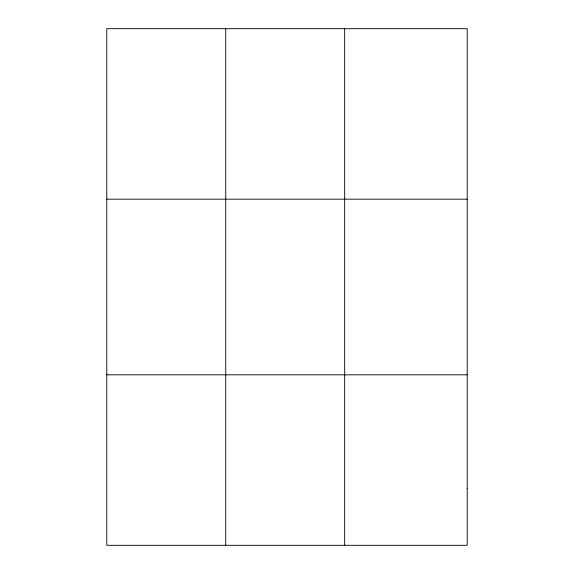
<?xml version="1.0" encoding="UTF-8"?>
<svg xmlns="http://www.w3.org/2000/svg" width="574" height="574" viewBox="0 0 574 574"><rect width="100%" height="100%" fill="white"/><g stroke="black" fill="none" stroke-linecap="round" stroke-linejoin="round"><path stroke-width="0.86" d="M225.733 28.7L225.733 545.3M344.665 28.7L344.665 545.3M106.793 199.178L467.207 199.178M106.793 374.822L467.207 374.822M467.207 488.474L467.207 545.3L106.793 545.3L106.793 28.7L467.207 28.7L467.207 488.474"/></g></svg>
